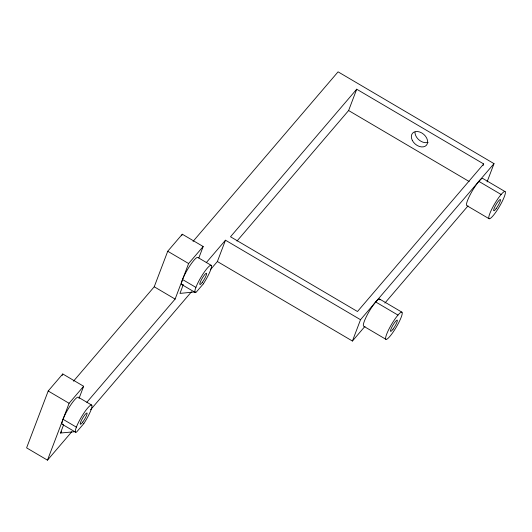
<?xml version="1.0" encoding="UTF-8"?>
<svg xmlns="http://www.w3.org/2000/svg" width="532" height="532" viewBox="0 0 532 532"><rect width="100%" height="100%" fill="white"/><g stroke="black" fill="none" stroke-linecap="round" stroke-linejoin="round"><path stroke-width="0.8" d="M79.015 398.455L83.644 386.265L62.763 373.969L48.199 391L26.6 447.864L47.481 460.16L71.754 431.784M62.178 375.519L62.763 373.969M47.481 460.16L69.087 403.289L83.644 386.265M75.019 431.671L60.482 433.035L63.521 425.035M73.489 381.191L154.233 286.788L167.733 251.25L182.296 234.22L203.177 246.516L198.835 257.94M181.705 235.769L182.296 234.22M86.836 402.298L175.114 299.084L188.614 263.54L203.177 246.516M183.327 284.567L179.969 293.405L195.35 291.862M210.366 269.724L217.375 261.525L225.475 240.205L360.523 319.705L494.015 163.643L338.079 71.84L193.056 241.402M236.973 241.062L348.613 110.536L356.713 89.21L483.688 163.962L483.109 165.485M217.375 261.525L352.423 341.032L360.523 319.705M487.066 181.917L494.015 163.643M60.482 433.035L61.566 431.771M206.243 262.695L225.475 240.205M356.713 89.21L230.509 236.767L357.484 311.513L483.688 163.962M90.633 409.713L191.487 291.795M352.423 341.032L364.979 326.355M384.875 303.094L468.04 205.857M505.081 191.593A15.747 2.74 -59.5 0 0 491.083 210.612A15.747 2.74 -59.5 0 0 495.039 213.246A15.747 2.74 -59.5 0 0 505.081 191.593L482.803 178.479A15.747 2.74 -59.5 0 0 472.509 190.516A15.747 2.74 -59.5 0 0 466.783 205.598L489.054 218.712M478.84 181.372L501.117 194.486M348.613 110.536L469.171 181.505M379.655 299.077L401.933 312.191A15.747 2.74 -59.5 0 1 391.891 333.843A15.747 2.74 -59.5 0 1 387.934 331.21A15.747 2.74 -59.5 0 1 401.933 312.191M375.692 301.97L397.969 315.084M385.906 339.31L363.635 326.196A15.747 2.74 -59.5 0 1 370.425 309.358A15.747 2.74 -59.5 0 1 379.974 299.928M211.197 265.328L197.831 257.461A15.747 2.74 -59.5 0 0 186.513 271.287A15.747 2.74 -59.5 0 0 182.675 284.514M167.733 251.25L188.614 263.54M182.543 279.533L195.909 287.406M181.811 284.58L195.178 292.447M154.233 286.788L175.114 299.084M91.67 405.085L78.304 397.211A15.747 2.74 -59.5 0 0 66.979 411.037A15.747 2.74 -59.5 0 0 63.142 424.263M48.199 391L69.087 403.289M63.009 419.283L76.375 427.156M62.277 424.33L75.644 432.197M428.167 142.29A9.19 6.457 40.5 0 1 419.455 140.288A9.19 6.457 40.5 0 1 414.993 132.136M83.79 423.618L76.508 432.13A15.747 2.74 -59.5 0 1 80.684 418.305A15.747 2.74 -59.5 0 1 91.837 405.264A15.747 2.74 -59.5 0 1 83.79 423.618M203.317 283.869L196.042 292.381A15.747 2.74 -59.5 0 1 200.212 278.555A15.747 2.74 -59.5 0 1 211.37 265.515A15.747 2.74 -59.5 0 1 203.317 283.869M412.307 140.368A9.19 6.457 40.5 0 0 426.411 145.263A9.19 6.457 40.5 0 0 419.755 132.022A9.19 6.457 40.5 0 0 412.307 140.368M393.075 329.122A6.564 1.144 -59.5 0 0 397.258 320.098A6.564 1.144 -59.5 0 0 391.426 328.025A6.564 1.144 -59.5 0 0 393.075 329.122M496.223 208.524A6.564 1.144 -59.5 0 0 500.406 199.5A6.564 1.144 -59.5 0 0 494.574 207.427A6.564 1.144 -59.5 0 0 496.223 208.524M202.34 282.266A6.564 1.144 -59.5 0 0 206.522 273.242A6.564 1.144 -59.5 0 0 200.69 281.169A6.564 1.144 -59.5 0 0 202.34 282.266M82.812 422.016A6.564 1.144 -59.5 0 0 86.995 412.992A6.564 1.144 -59.5 0 0 81.163 420.918A6.564 1.144 -59.5 0 0 82.812 422.016"/></g></svg>
